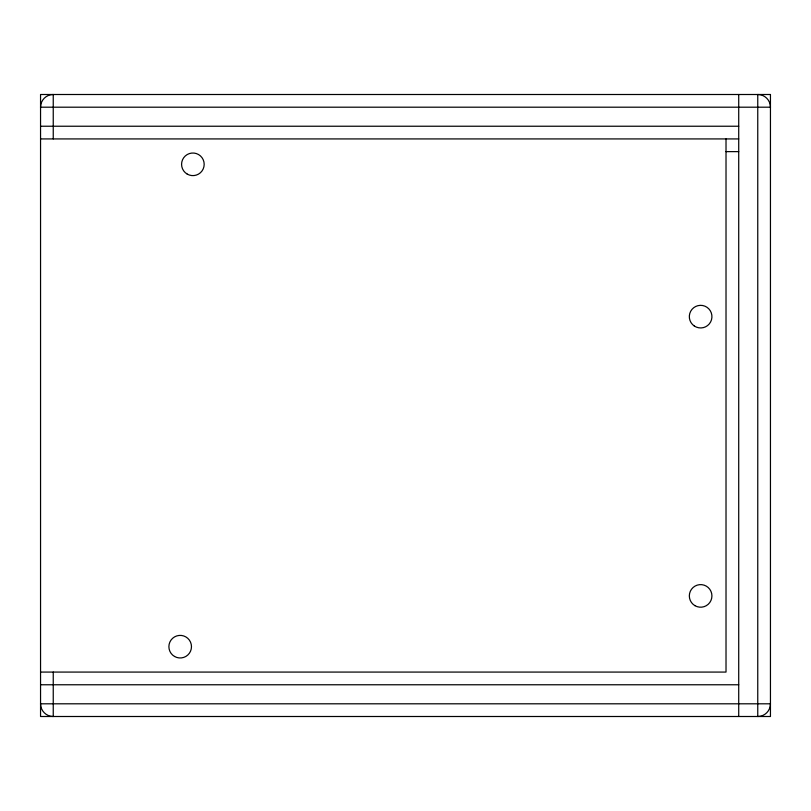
<?xml version="1.0" encoding="UTF-8"?>
<svg xmlns="http://www.w3.org/2000/svg" width="811" height="811" viewBox="0 0 811 811"><rect width="100%" height="100%" fill="white"/><g stroke="black" fill="none" stroke-linecap="round" stroke-linejoin="round"><path stroke-width="1.22" d="M40.55 126.232L738.72 126.232M40.55 138.924L738.72 138.924M726.017 151.627L738.72 151.627M40.55 672.076L726.017 672.076L726.017 138.924M40.55 684.768L738.72 684.768M738.72 94.502L738.72 716.498M53.242 138.924L53.242 94.502A12.692 12.692 0 0 0 40.55 107.194L770.45 107.194A12.692 12.692 0 0 0 757.758 94.502L757.758 716.498A12.692 12.692 0 0 0 770.45 703.806L40.55 703.806A12.692 12.692 0 0 0 53.242 716.498L53.242 672.076M770.45 94.502L40.55 94.502L40.55 716.498L770.45 716.498L770.45 94.502M187.229 174.101A11.293 11.293 0 0 0 204.179 164.319A11.293 11.293 0 0 0 187.229 154.536A11.293 11.293 0 0 0 187.229 174.101M174.537 656.464A11.293 11.293 0 0 0 191.477 646.681A11.293 11.293 0 0 0 174.537 636.899A11.293 11.293 0 0 0 174.537 656.464M694.986 605.695A11.293 11.293 0 0 0 711.926 595.913A11.293 11.293 0 0 0 694.986 586.12A11.293 11.293 0 0 0 694.986 605.695M694.297 326.002A11.293 11.293 0 0 0 711.906 317.446A11.293 11.293 0 0 0 695.696 306.477A11.293 11.293 0 0 0 694.297 326.002"/></g></svg>
